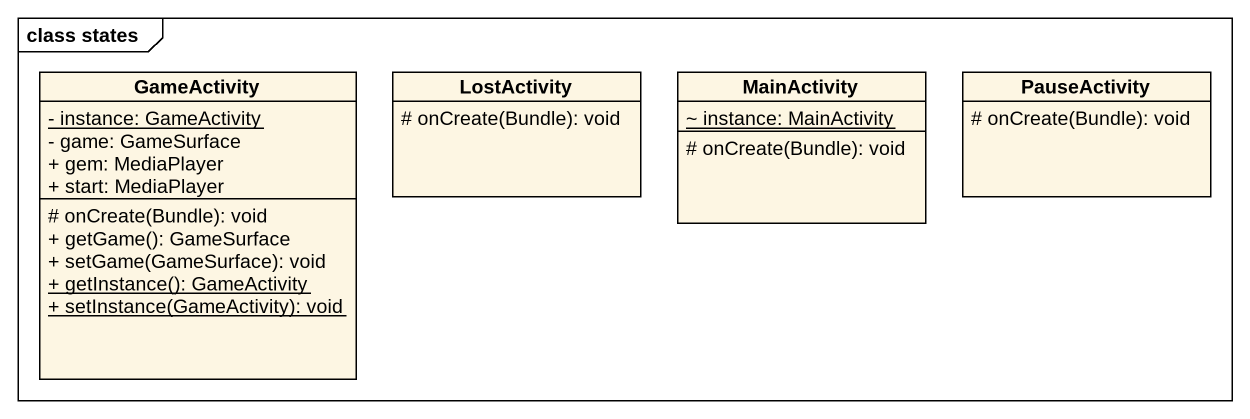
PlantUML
@startuml
mainframe class states
hide circle
hide empty members
skinparam classAttributeIconSize 0
class GameActivity {
  {static} - instance: GameActivity
  - game: GameSurface
  + gem: MediaPlayer
  + start: MediaPlayer
  # onCreate(Bundle): void
  + getGame(): GameSurface
  + setGame(GameSurface): void
  {static} + getInstance(): GameActivity
  {static} + setInstance(GameActivity): void
}
class LostActivity {
  # onCreate(Bundle): void
}
class MainActivity {
  {static} ~ instance: MainActivity
  # onCreate(Bundle): void
}
class PauseActivity {
  # onCreate(Bundle): void
}
@enduml
